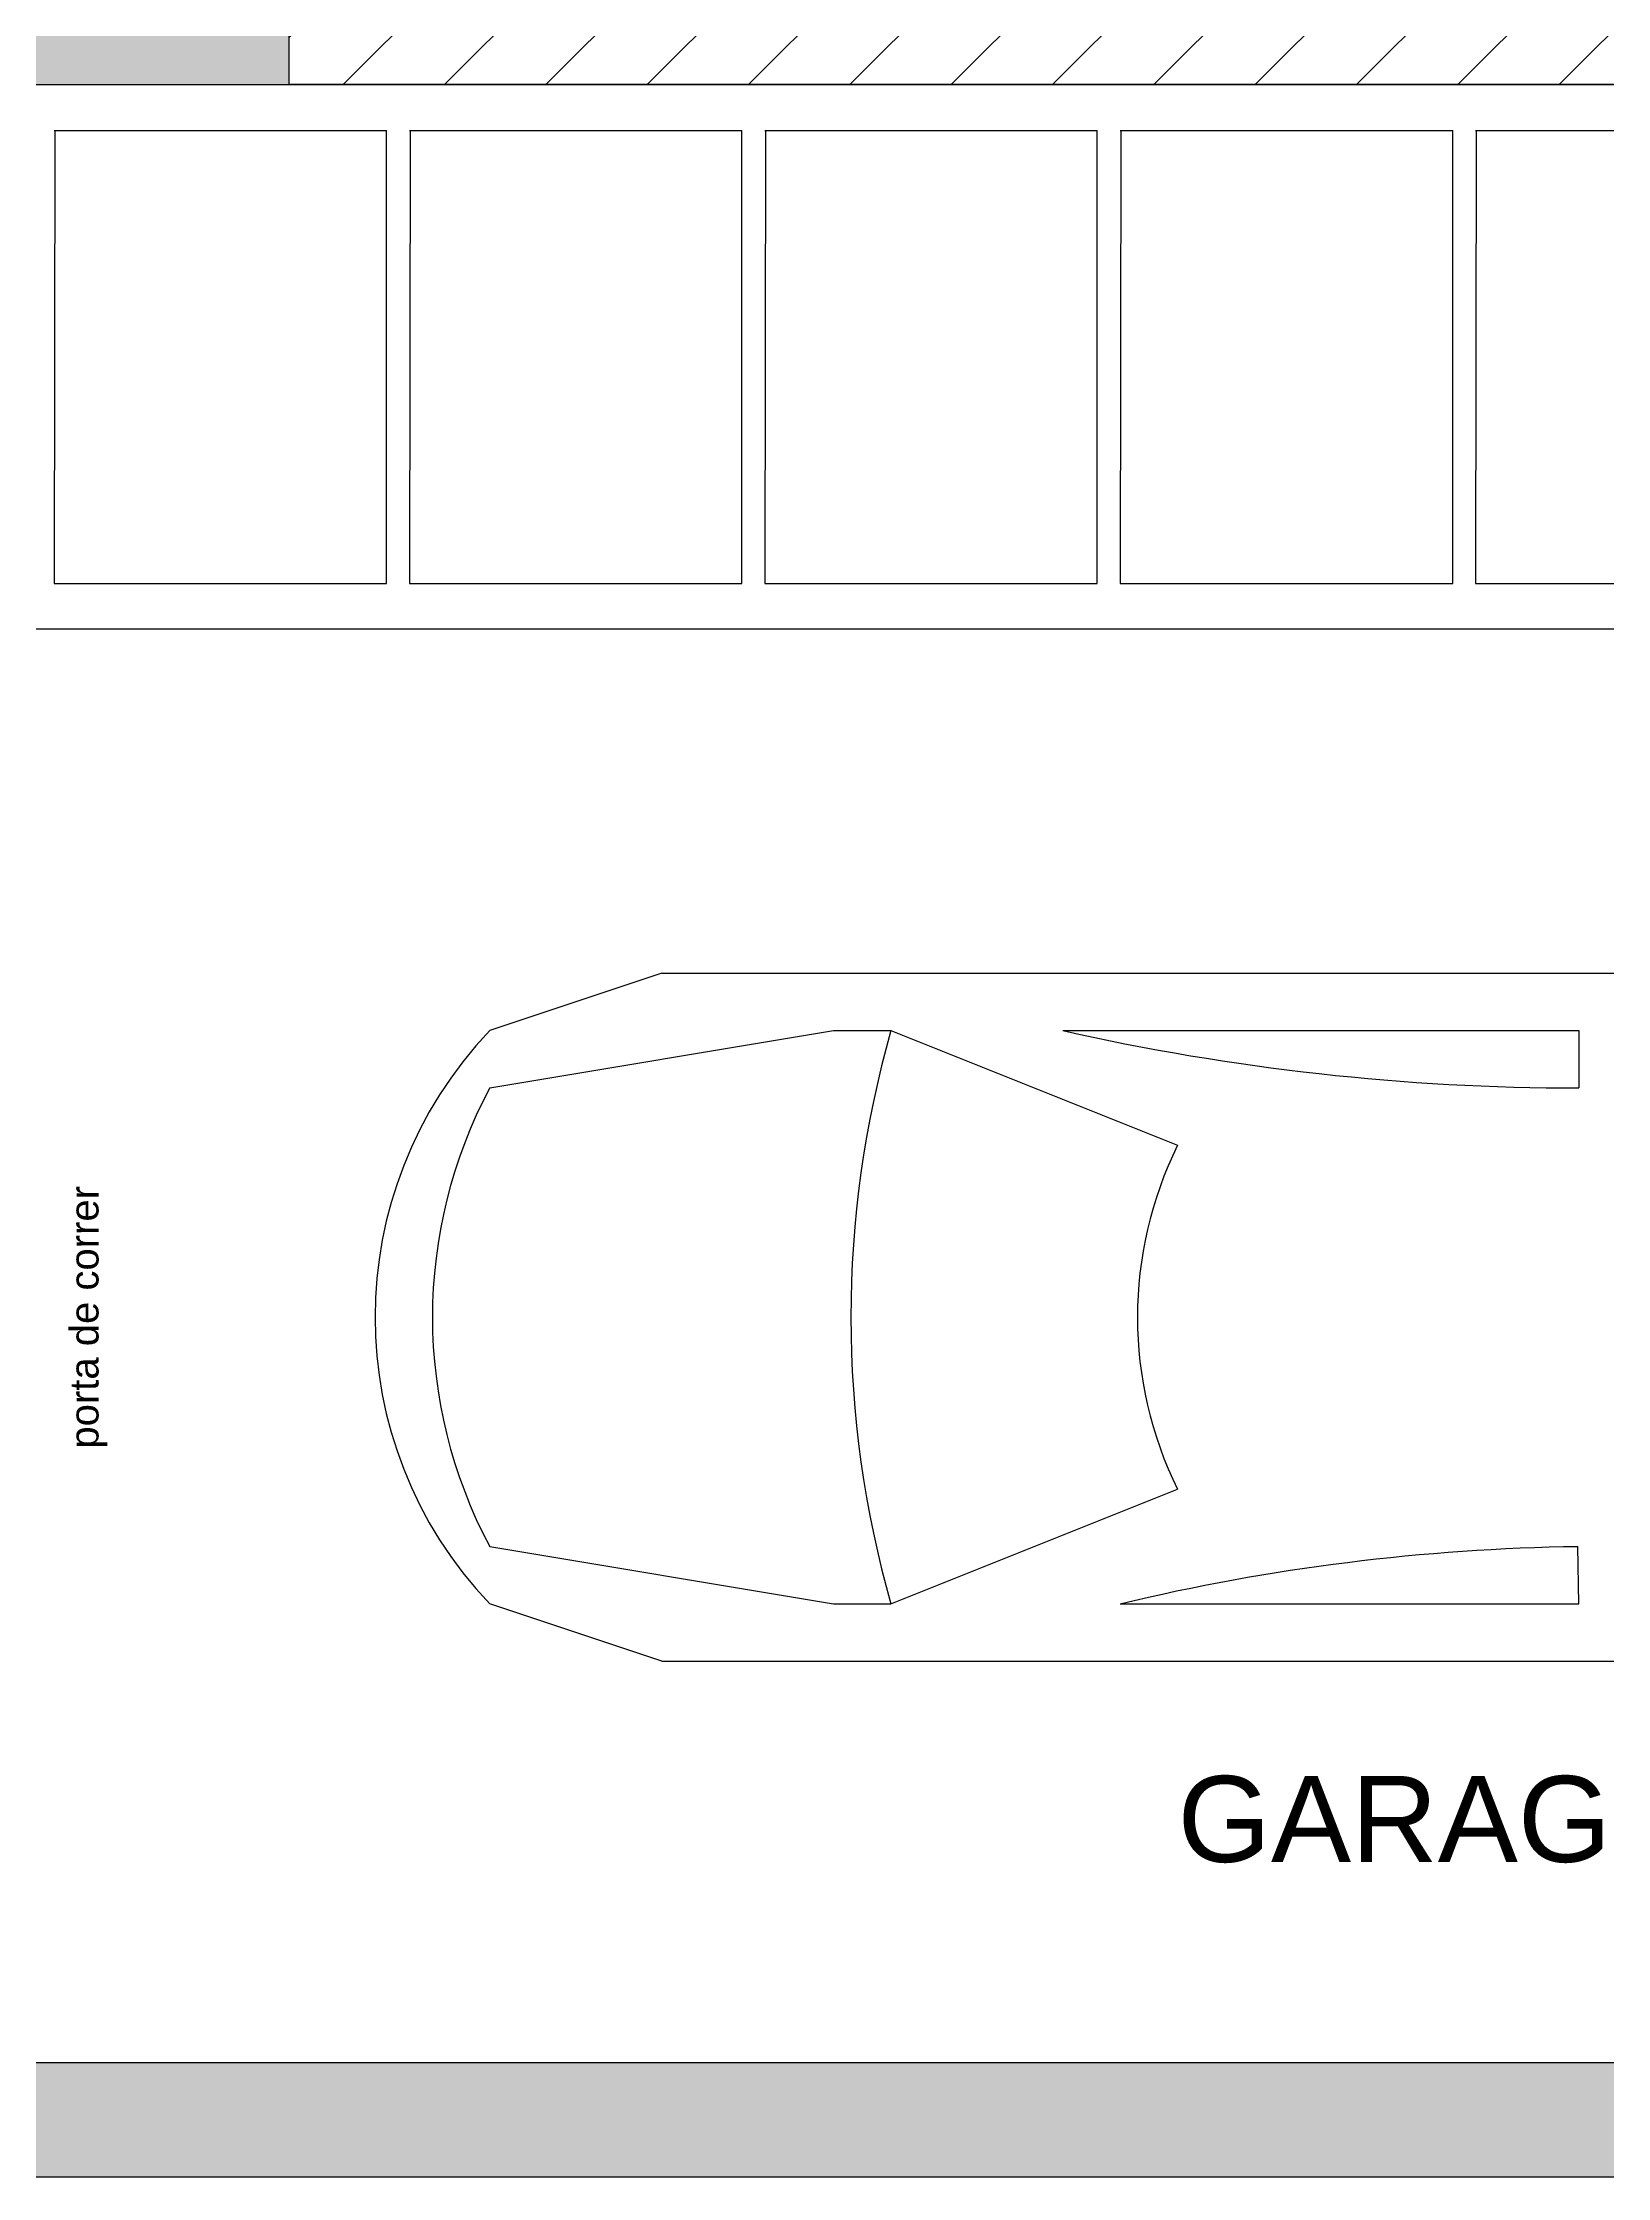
# Model space of a CAD drawing. Header units: metres. Extents: x -6.6 to 15, y 0 to 10.8.
# Drawn here: x 10.02 to 12.75, y 0 to 3.723 of the extents above; entities that cross this region are included whole.
import ezdxf

# ---------------------------------------------------------------- set-up
doc = ezdxf.new("R2010")
doc.units = ezdxf.units.M
for name, color, linetype, lineweight, true_color in [('1 - paredes', 7, 'Continuous', 25, 0x000000), ('3 - pisos e telhados', 4, 'Continuous', 25, 0x00ffff), ('4 - layouts dos objetos', 83, 'Continuous', 25, 0x63c85c), ('6 - legendas', 7, 'Continuous', 25, 0x000000)]:
    doc.layers.add(name, color=color, linetype=linetype, lineweight=lineweight, true_color=true_color)
doc.styles.add('textstyle18', font='')
doc.styles.add('textstyle9', font='')
doc.styles.get('textstyle18').set_extended_font_data('Arial')
doc.styles.get('textstyle9').set_extended_font_data('Arial')

msp = doc.modelspace()

# ---------------------------------------------------------------- hatches: boundary and pattern name
at = {"layer": '1 - paredes', "true_color": 0xa0a0a4}
for points in [[(6.85, 6.25), (6.85, 3.8), (10.3, 3.8), (10.3, 4.15), (10.45, 4.15), (10.45, 3.65), (10, 3.65), (10, 3.55), (9.85, 3.55), (9.85, 3.65), (6.7, 3.65), (6.7, 6.4), (6.95, 6.4), (6.95, 6.25)], [(9.85, 0.2), (9.85, 0.45), (10, 0.45), (10, 0.2), (15, 0.2), (15, 0), (0, 0), (0, 0.2), (1.85, 0.2), (1.85, 0.4), (2, 0.4), (2, 0.2), (5.5, 0.2), (5.5, 1), (5.65, 1), (5.65, 0.2)]]:
    msp.add_hatch(color=252, dxfattribs=at).paths.add_polyline_path(points)
at = {"layer": '3 - pisos e telhados', "true_color": 0xdfc591}
h = msp.add_hatch(dxfattribs=at)
h.set_pattern_fill('ACAD_ISO02W100', color=31, scale=0.04, angle=-45, style=0)
h.set_pattern_definition([(45, (0, 0), (-0.08838835, 0.08838835), [])])
h.paths.add_polyline_path([(10.45, 10.65), (14.8, 10.65), (14.8, 3.65), (10.45, 3.65)])

# ---------------------------------------------------------------- linework, layer by layer
at = {"layer": '1 - paredes'}
for p, q in [((10.45, 3.65), (10.45, 4.15)), ((10, 3.65), (10.45, 3.65)), ((10, 0.2), (15, 0.2)), ((15, 0), (0, 0))]:
    msp.add_line(p, q, dxfattribs=at)
at = {"layer": '3 - pisos e telhados', "color": 43, "true_color": 0xc38c48}
for p, q in [((10.45, 3.65), (10.45, 10.65)), ((14.8, 3.65), (10.45, 3.65))]:
    msp.add_line(p, q, dxfattribs=at)
at = {"layer": '3 - pisos e telhados', "color": 9, "true_color": 0xc0c0c0}
for p, q in [((10, 3.65), (15, 3.65)), ((10.0411, 3.57), (10.04, 2.78)), ((10.04, 3.57), (10.62, 3.57)), ((10.62, 2.78), (10.62, 3.57)), ((10.6611, 3.57), (10.66, 2.78)), ((10.66, 3.57), (11.24, 3.57)), ((11.24, 2.78), (11.24, 3.57)), ((11.2811, 3.57), (11.28, 2.78)), ((11.28, 3.57), (11.86, 3.57)), ((11.86, 2.78), (11.86, 3.57)), ((11.9011, 3.57), (11.9, 2.78)), ((11.9, 3.57), (12.48, 3.57)), ((12.48, 2.78), (12.48, 3.57)), ((12.5211, 3.57), (12.52, 2.78)), ((12.52, 3.57), (13.1, 3.57)), ((10.04, 2.78), (10.62, 2.78)), ((10.66, 2.78), (11.24, 2.78)), ((11.28, 2.78), (11.86, 2.78)), ((11.9, 2.78), (12.48, 2.78)), ((12.52, 2.78), (13.1, 2.78)), ((15, 2.7), (10, 2.7))]:
    msp.add_line(p, q, dxfattribs=at)
at = {"layer": '4 - layouts dos objetos'}
for p, q in [((11.1, 2.1), (10.8, 2)), ((11.1, 2.1), (13.9, 2.1)), ((10.8, 1.9), (11.4, 2)), ((11.4, 2), (11.5, 2)), ((11.5, 2), (12, 1.8)), ((11.8, 2), (12.7, 2)), ((12.7, 2), (12.7, 1.9)), ((11.5, 1), (12, 1.2)), ((10.8, 1.1), (11.4, 1)), ((12.7, 1), (12.6986, 1.1)), ((11.1, 0.9), (10.8, 1)), ((11.4, 1), (11.5, 1)), ((11.9, 1), (12.7, 1)), ((11.1, 0.9), (13.9, 0.9))]:
    msp.add_line(p, q, dxfattribs=at)
for centre, radius, start, end in [((11.325, 1.5), 0.725, 136.3972, 223.6028), ((13.2507, 1.5), 1.8207, 164.0608, 195.9392), ((12.7, 6), 4.1, 257.3196, 270), ((11.55, 1.5), 0.85, 151.9275, 208.0725), ((12.6079, 1.5), 0.6779, 153.732, 206.268), ((12.75, -2.55), 3.6503, 90.8069, 103.4652)]:
    msp.add_arc(centre, radius, start, end, dxfattribs=at)

# ---------------------------------------------------------------- texts
at = {"layer": '6 - legendas', "insert": (10.1, 1.5), "char_height": 0.01, "attachment_point": 5, "rotation": 90, "style": 'textstyle18'}
msp.add_mtext('\\H0.05;porta de correr', dxfattribs=at)
at = {"layer": '6 - legendas', "insert": (12, 0.7), "char_height": 0.01, "attachment_point": 1, "style": 'textstyle9'}
msp.add_mtext('\\H0.15;GARAGEM', dxfattribs=at)

doc.saveas('drawing.dxf')
